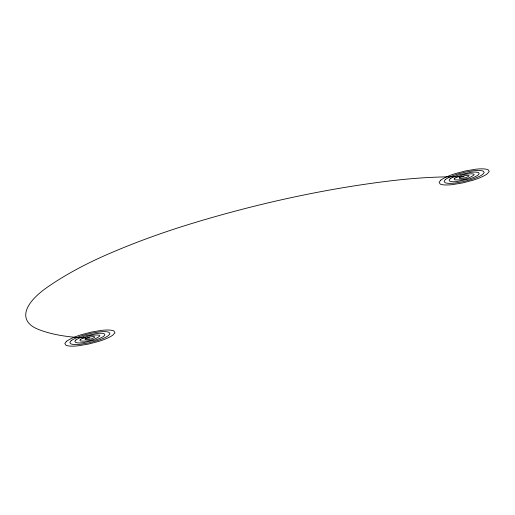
<?xml version="1.0" encoding="UTF-8"?>
<svg xmlns="http://www.w3.org/2000/svg" width="515" height="515" viewBox="0 0 515 515"><rect width="100%" height="100%" fill="white"/><g stroke="black" fill="none" stroke-linecap="round" stroke-linejoin="round"><path stroke-width="0.77" d="M89.893 338.091A190.602 68.926 -16.4 0 1 37.608 329.072A90.389 32.683 -16.4 0 1 47.219 287.312A190.602 68.926 -16.4 0 1 109.347 253.573A298.513 107.95 -16.4 0 1 188.915 224.405A450.979 163.081 -16.4 0 1 390.396 180.874A298.513 107.95 -16.4 0 1 464.163 176.909M66.532 341.278L64.806 343.511L65.952 345.243A19.061 6.895 -16.4 0 0 71.186 346.144A29.851 10.796 -16.4 0 0 78.557 345.752L88.522 344.065L98.706 341.4A29.851 10.796 -16.4 0 0 106.663 338.484A19.061 6.895 -16.4 0 0 112.875 335.104L114.987 332.671L113.841 330.933A19.061 6.895 -16.4 0 0 108.607 330.031A29.851 10.796 -16.4 0 0 101.23 330.424L91.271 332.111L81.087 334.782A29.851 10.796 -16.4 0 0 73.13 337.698A20.24 7.319 -16.4 0 0 66.532 341.278M71.205 340.64L69.828 342.423L70.742 343.814A15.25 5.517 -16.4 0 0 74.926 344.535A23.883 8.639 -16.4 0 0 80.829 344.22L88.799 342.868L96.942 340.737A23.883 8.639 -16.4 0 0 103.309 338.4A15.25 5.517 -16.4 0 0 108.279 335.703L109.965 333.752L109.051 332.362A15.25 5.517 -16.4 0 0 104.867 331.641A23.883 8.639 -16.4 0 0 98.964 331.956L90.994 333.308L82.844 335.439A23.883 8.639 -16.4 0 0 76.484 337.776A16.19 5.858 -16.4 0 0 71.205 340.64M75.879 340.003L74.842 341.342L75.531 342.385A11.433 4.133 -16.4 0 0 78.666 342.926A17.909 6.476 -16.4 0 0 83.095 342.687L95.185 340.074A17.909 6.476 -16.4 0 0 99.955 338.323A11.433 4.133 -16.4 0 0 103.682 336.301L104.951 334.834L104.262 333.797A11.433 4.133 -16.4 0 0 101.127 333.25A17.909 6.476 -16.4 0 0 96.698 333.488L84.608 336.102A17.909 6.476 -16.4 0 0 79.838 337.853A12.141 4.39 -16.4 0 0 75.879 340.003M80.552 339.366L79.864 340.254L80.321 340.949C86.964 341.677 94.709 340.183 99.929 335.922L99.472 335.226C93.009 334.28 86.23 336.314 80.552 339.366M85.226 338.728L85.11 339.52C88.432 339.881 92.301 339.134 94.915 337.003L93.64 336.475L90.17 336.894L85.226 338.728M440.795 180.102L439.07 182.329L440.222 184.067A19.061 6.895 -16.4 0 0 445.449 184.969A29.851 10.796 -16.4 0 0 452.827 184.576L462.785 182.889L472.97 180.218A29.851 10.796 -16.4 0 0 480.926 177.302A19.061 6.895 -16.4 0 0 487.145 173.928L489.25 171.489L488.104 169.757A19.061 6.895 -16.4 0 0 482.877 168.856A29.851 10.796 -16.4 0 0 475.5 169.248L465.534 170.935L455.35 173.6A29.851 10.796 -16.4 0 0 447.393 176.516A20.24 7.319 -16.4 0 0 440.795 180.102M445.469 179.465L444.091 181.248L445.005 182.638A15.25 5.517 -16.4 0 0 449.189 183.359A23.883 8.639 -16.4 0 0 455.093 183.044L463.062 181.692L471.212 179.561A23.883 8.639 -16.4 0 0 477.572 177.224A15.25 5.517 -16.4 0 0 482.549 174.527L484.235 172.577L483.315 171.186A15.25 5.517 -16.4 0 0 479.13 170.465A23.883 8.639 -16.4 0 0 473.234 170.78L465.264 172.132L457.114 174.263A23.883 8.639 -16.4 0 0 450.747 176.6A16.19 5.858 -16.4 0 0 445.469 179.465M450.142 178.827L449.106 180.166L449.795 181.203A11.433 4.133 -16.4 0 0 452.936 181.75A17.909 6.476 -16.4 0 0 457.359 181.512L469.448 178.898A17.909 6.476 -16.4 0 0 474.225 177.147A11.433 4.133 -16.4 0 0 477.952 175.126L479.214 173.658L478.525 172.615A11.433 4.133 -16.4 0 0 475.39 172.074A17.909 6.476 -16.4 0 0 470.961 172.313L458.871 174.926A17.909 6.476 -16.4 0 0 454.101 176.677A12.141 4.39 -16.4 0 0 450.142 178.827M454.816 178.19L454.127 179.078L454.584 179.774C461.228 180.501 468.972 179.001 474.199 174.746L473.736 174.051C467.272 173.104 460.494 175.132 454.816 178.19M459.489 177.546L459.374 178.345C462.695 178.705 466.564 177.958 469.178 175.827L467.903 175.3L464.433 175.718L459.489 177.546"/></g></svg>
